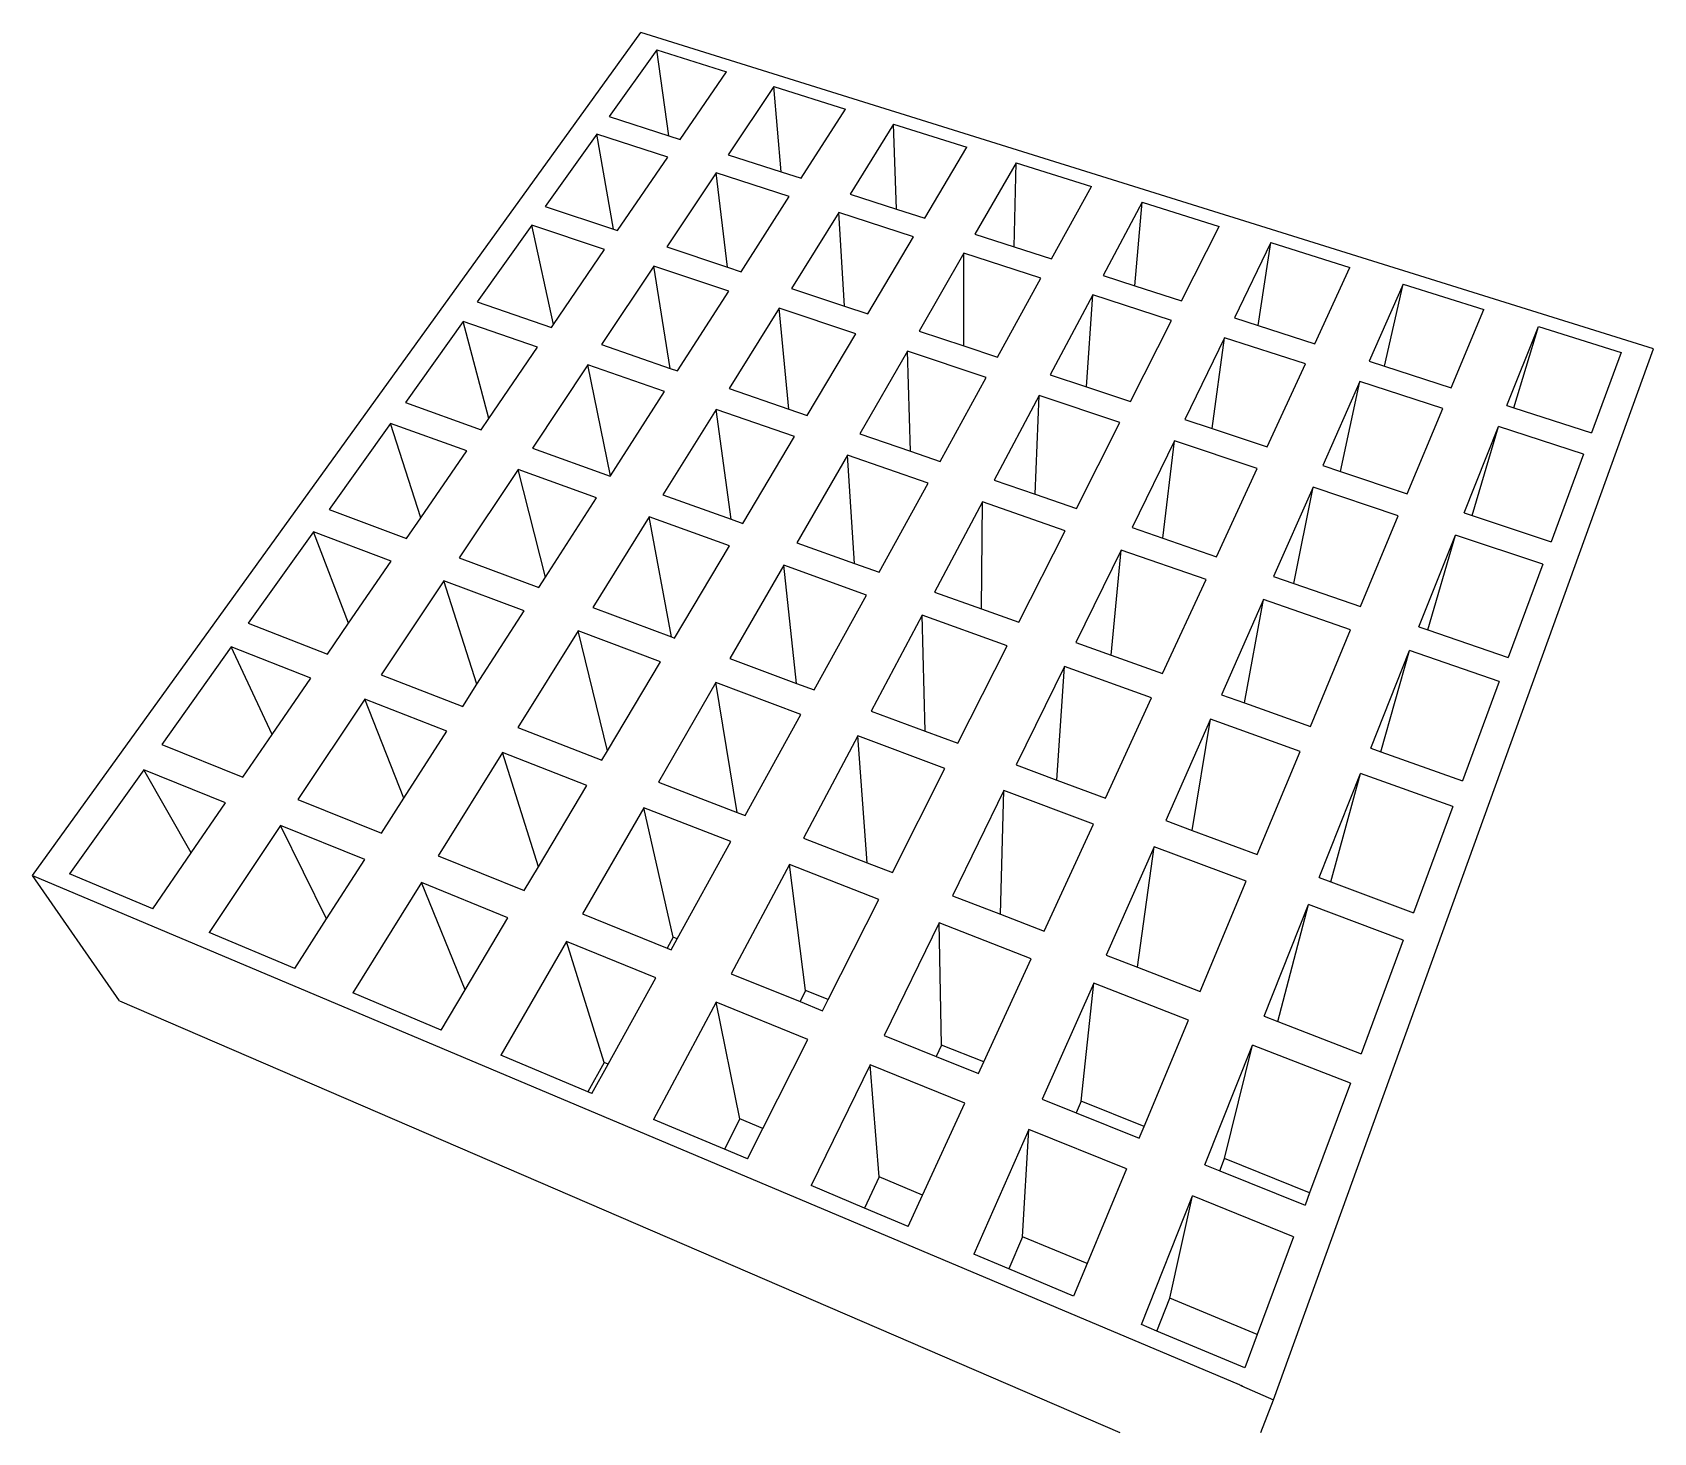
# Model space of a CAD drawing. Extents: x -9.1 to 6.7, y -7.4 to 6.3.
import ezdxf

# ---------------------------------------------------------------- set-up
doc = ezdxf.new("R2010")
doc.units = 0
doc.layers.get('0').update_dxf_attribs({"linetype": 'CONTINUOUS'})

msp = doc.modelspace()

# ---------------------------------------------------------------- linework, layer by layer
for p, q in [((-9.107, -1.992), (-3.159, 6.25)), ((6.742, 3.156), (-3.159, 6.25)), ((-3.004, 6.079), (-3.469, 5.428)), ((-2.885, 5.24), (-3.004, 6.079)), ((-3.004, 6.079), (-2.321, 5.865)), ((-2.774, 5.204), (-2.321, 5.865)), ((-1.86, 5.72), (-2.305, 5.053)), ((-1.786, 4.886), (-1.86, 5.72)), ((-1.86, 5.72), (-1.16, 5.501)), ((-3.469, 5.428), (-2.885, 5.24)), ((-1.593, 4.824), (-1.16, 5.501)), ((-3.591, 5.256), (-4.095, 4.549)), ((-3.427, 4.326), (-3.591, 5.256)), ((-2.894, 5.03), (-3.591, 5.256)), ((-2.885, 5.24), (-2.774, 5.204)), ((-0.688, 5.352), (-1.113, 4.67)), ((-0.66, 4.524), (-0.688, 5.352)), ((-0.688, 5.352), (0.029, 5.127)), ((-0.384, 4.435), (0.029, 5.127)), ((-3.386, 4.313), (-2.894, 5.03)), ((-2.305, 5.053), (-1.786, 4.886)), ((0.511, 4.976), (0.107, 4.277)), ((0.49, 4.153), (0.511, 4.976)), ((0.511, 4.976), (1.247, 4.745)), ((-2.423, 4.877), (-2.906, 4.153)), ((-2.311, 3.955), (-2.423, 4.877)), ((-1.708, 4.645), (-2.423, 4.877)), ((-1.786, 4.886), (-1.593, 4.824)), ((-2.179, 3.911), (-1.708, 4.645)), ((-1.113, 4.67), (-0.66, 4.524)), ((0.856, 4.036), (1.247, 4.745)), ((-4.095, 4.549), (-3.427, 4.326)), ((-1.225, 4.489), (-1.687, 3.747)), ((-1.168, 3.574), (-1.225, 4.489)), ((-0.493, 4.251), (-1.225, 4.489)), ((-0.66, 4.524), (-0.384, 4.435)), ((1.742, 4.59), (1.36, 3.873)), ((1.67, 3.774), (1.742, 4.59)), ((1.742, 4.59), (2.494, 4.354)), ((-4.225, 4.366), (-4.759, 3.617)), ((-4.014, 3.396), (-4.225, 4.366)), ((-3.513, 4.127), (-4.225, 4.366)), ((-3.427, 4.326), (-3.386, 4.313)), ((2.126, 3.627), (2.494, 4.354)), ((-4.014, 3.396), (-3.513, 4.127)), ((-2.906, 4.153), (-2.311, 3.955)), ((-0.941, 3.498), (-0.493, 4.251)), ((0.107, 4.277), (0.49, 4.153)), ((0.49, 4.153), (0.856, 4.036)), ((3.001, 4.195), (2.643, 3.46)), ((2.875, 3.385), (3.001, 4.195)), ((3.001, 4.195), (3.772, 3.953)), ((-3.032, 3.966), (-3.544, 3.198)), ((-2.873, 2.966), (-3.032, 3.966)), ((-2.3, 3.72), (-3.032, 3.966)), ((0, 4.092), (-0.439, 3.331)), ((0, 3.185), (0, 4.092)), ((0.752, 3.848), (0, 4.092)), ((-2.311, 3.955), (-2.179, 3.911)), ((0.327, 3.076), (0.752, 3.848)), ((1.36, 3.873), (1.67, 3.774)), ((3.429, 3.207), (3.772, 3.953)), ((-2.8, 2.941), (-2.3, 3.72)), ((-1.687, 3.747), (-1.168, 3.574)), ((1.259, 3.684), (0.844, 2.904)), ((1.199, 2.785), (1.259, 3.684)), ((2.029, 3.434), (1.259, 3.684)), ((1.67, 3.774), (2.126, 3.627)), ((4.293, 3.789), (3.96, 3.036)), ((4.111, 2.988), (4.293, 3.789)), ((4.293, 3.789), (5.082, 3.542)), ((-4.759, 3.617), (-4.034, 3.367)), ((-1.807, 3.555), (-2.297, 2.768)), ((-1.711, 2.566), (-1.807, 3.555)), ((-1.057, 3.303), (-1.807, 3.555)), ((-1.168, 3.574), (-0.941, 3.498)), ((4.764, 2.777), (5.082, 3.542)), ((-4.896, 3.425), (-5.461, 2.631)), ((-4.645, 2.476), (-4.896, 3.425)), ((-4.168, 3.172), (-4.896, 3.425)), ((-4.034, 3.367), (-4.014, 3.396)), ((-0.439, 3.331), (0, 3.185)), ((1.628, 2.642), (2.029, 3.434)), ((2.643, 3.46), (2.875, 3.385)), ((2.875, 3.385), (3.429, 3.207)), ((5.308, 2.602), (5.615, 3.374)), ((5.374, 2.581), (5.615, 3.374)), ((5.615, 3.374), (6.425, 3.12)), ((-4.645, 2.476), (-4.168, 3.172)), ((-3.544, 3.198), (-2.873, 2.966)), ((-1.533, 2.504), (-1.057, 3.303)), ((0, 3.185), (0.327, 3.076)), ((2.548, 3.266), (2.158, 2.466)), ((2.425, 2.377), (2.548, 3.266)), ((3.338, 3.01), (2.548, 3.266)), ((-0.553, 3.134), (-1.019, 2.327)), ((-0.523, 2.156), (-0.553, 3.134)), ((0.217, 2.876), (-0.553, 3.134)), ((3.025, -7.116), (6.742, 3.156)), ((3.96, 3.036), (4.111, 2.988)), ((6.425, 3.12), (6.134, 2.336)), ((-3.676, 3.001), (-4.219, 2.187)), ((-3.456, 1.917), (-3.676, 3.001)), ((-2.928, 2.741), (-3.676, 3.001)), ((-2.873, 2.966), (-2.8, 2.941)), ((-0.234, 2.056), (0.217, 2.876)), ((0.844, 2.904), (1.199, 2.785)), ((2.963, 2.198), (3.338, 3.01)), ((4.111, 2.988), (4.764, 2.777)), ((-3.456, 1.917), (-2.928, 2.741)), ((-2.297, 2.768), (-1.711, 2.566)), ((0.736, 2.702), (0.295, 1.874)), ((0.696, 1.735), (0.736, 2.702)), ((1.525, 2.437), (0.736, 2.702)), ((1.199, 2.785), (1.628, 2.642)), ((3.871, 2.837), (3.508, 2.016)), ((3.682, 1.958), (3.871, 2.837)), ((4.68, 2.575), (3.871, 2.837)), ((-5.461, 2.631), (-4.72, 2.366)), ((-2.423, 2.565), (-2.943, 1.73)), ((-2.276, 1.491), (-2.423, 2.565)), ((-1.656, 2.299), (-2.423, 2.565)), ((-1.711, 2.566), (-1.533, 2.504)), ((4.333, 1.741), (4.68, 2.575)), ((5.308, 2.602), (5.374, 2.581)), ((5.374, 2.581), (6.134, 2.336)), ((-5.607, 2.427), (-6.206, 1.586)), ((-5.311, 1.504), (-5.607, 2.427)), ((-4.862, 2.159), (-5.607, 2.427)), ((-4.72, 2.366), (-4.645, 2.476)), ((1.099, 1.596), (1.525, 2.437)), ((2.158, 2.466), (2.425, 2.377)), ((4.891, 1.554), (5.227, 2.398)), ((4.967, 1.529), (5.227, 2.398)), ((6.057, 2.128), (5.227, 2.398)), ((-2.161, 1.45), (-1.656, 2.299)), ((-1.019, 2.327), (-0.523, 2.156)), ((2.057, 2.259), (1.643, 1.409)), ((1.944, 1.305), (2.057, 2.259)), ((2.866, 1.987), (2.057, 2.259)), ((2.425, 2.377), (2.963, 2.198)), ((-5.311, 1.504), (-4.862, 2.159)), ((-4.219, 2.187), (-3.458, 1.914)), ((-1.139, 2.119), (-1.635, 1.262)), ((-1.069, 1.059), (-1.139, 2.119)), ((-0.351, 1.845), (-1.139, 2.119)), ((-0.523, 2.156), (-0.234, 2.056)), ((6.057, 2.128), (5.74, 1.272)), ((-4.359, 1.977), (-4.936, 1.113)), ((-4.09, 0.926), (-4.359, 1.977)), ((-3.594, 1.702), (-4.359, 1.977)), ((-3.458, 1.914), (-3.456, 1.917)), ((2.468, 1.124), (2.866, 1.987)), ((3.508, 2.016), (3.682, 1.958)), ((3.682, 1.958), (4.333, 1.741)), ((-0.83, 0.974), (-0.351, 1.845)), ((0.295, 1.874), (0.696, 1.735)), ((3.414, 1.804), (3.027, 0.931)), ((3.224, 0.863), (3.414, 1.804)), ((4.244, 1.525), (3.414, 1.804)), ((-6.206, 1.586), (-5.449, 1.304)), ((-4.09, 0.926), (-3.594, 1.702)), ((-2.943, 1.73), (-2.276, 1.491)), ((0.181, 1.66), (-0.288, 0.78)), ((0.17, 0.616), (0.181, 1.66)), ((0.99, 1.379), (0.181, 1.66)), ((0.696, 1.735), (1.099, 1.596)), ((-5.449, 1.304), (-5.311, 1.504)), ((-3.077, 1.515), (-3.63, 0.628)), ((-2.86, 0.342), (-3.077, 1.515)), ((-2.291, 1.232), (-3.077, 1.515)), ((-2.276, 1.491), (-2.161, 1.45)), ((3.875, 0.638), (4.244, 1.525)), ((4.891, 1.554), (4.967, 1.529)), ((4.967, 1.529), (5.74, 1.272)), ((-6.361, 1.369), (-6.999, 0.474)), ((-6.016, 0.476), (-6.361, 1.369)), ((-5.6, 1.083), (-6.361, 1.369)), ((0.537, 0.484), (0.99, 1.379)), ((1.643, 1.409), (1.944, 1.305)), ((1.944, 1.305), (2.468, 1.124)), ((4.448, 0.441), (4.805, 1.337)), ((4.534, 0.411), (4.805, 1.337)), ((5.658, 1.051), (4.805, 1.337)), ((-4.936, 1.113), (-4.156, 0.824)), ((-2.829, 0.33), (-2.291, 1.232)), ((-1.635, 1.262), (-1.069, 1.059)), ((1.536, 1.189), (1.094, 0.285)), ((1.439, 0.162), (1.536, 1.189)), ((2.366, 0.901), (1.536, 1.189)), ((-6.016, 0.476), (-5.6, 1.083)), ((-1.762, 1.041), (-2.289, 0.129)), ((-1.636, -0.113), (-1.762, 1.041)), ((-0.954, 0.75), (-1.762, 1.041)), ((-1.069, 1.059), (-0.83, 0.974)), ((5.658, 1.051), (5.32, 0.14)), ((-5.085, 0.89), (-5.699, -0.029)), ((-4.762, -0.122), (-5.085, 0.89)), ((-4.301, 0.597), (-5.085, 0.89)), ((-4.156, 0.824), (-4.09, 0.926)), ((1.942, -0.018), (2.366, 0.901)), ((3.027, 0.931), (3.224, 0.863)), ((3.224, 0.863), (3.875, 0.638)), ((-1.464, -0.177), (-0.954, 0.75)), ((-0.288, 0.78), (0.17, 0.616)), ((2.928, 0.706), (2.516, -0.224)), ((2.741, -0.304), (2.928, 0.706)), ((3.78, 0.41), (2.928, 0.706)), ((-6.224, 0.174), (-6.016, 0.476)), ((-4.762, -0.122), (-4.301, 0.597)), ((-3.63, 0.628), (-2.86, 0.342)), ((-0.409, 0.553), (-0.908, -0.384)), ((-0.379, -0.58), (-0.409, 0.553)), ((0.421, 0.254), (-0.409, 0.553)), ((0.17, 0.616), (0.537, 0.484)), ((-6.999, 0.474), (-6.224, 0.174)), ((-3.772, 0.399), (-4.361, -0.546)), ((-3.486, -0.774), (-3.772, 0.399)), ((-2.967, 0.097), (-3.772, 0.399)), ((-2.86, 0.342), (-2.829, 0.33)), ((3.387, -0.535), (3.78, 0.41)), ((4.448, 0.441), (4.534, 0.411)), ((4.534, 0.411), (5.32, 0.14)), ((-7.163, 0.243), (-7.843, -0.711)), ((-6.763, -0.613), (-7.163, 0.243)), ((-6.384, -0.061), (-7.163, 0.243)), ((-0.061, -0.698), (0.421, 0.254)), ((1.094, 0.285), (1.439, 0.162)), ((1.439, 0.162), (1.942, -0.018)), ((3.976, -0.746), (4.356, 0.209)), ((4.074, -0.781), (4.356, 0.209)), ((5.233, -0.095), (4.356, 0.209)), ((-3.486, -0.774), (-2.967, 0.097)), ((-2.289, 0.129), (-1.636, -0.113)), ((0.981, 0.052), (0.511, -0.911)), ((0.909, -1.059), (0.981, 0.052)), ((1.833, -0.255), (0.981, 0.052)), ((-6.763, -0.613), (-6.384, -0.061)), ((-5.699, -0.029), (-4.9, -0.338)), ((-4.9, -0.338), (-4.762, -0.122)), ((-2.425, -0.106), (-2.986, -1.078)), ((-2.219, -1.374), (-2.425, -0.106)), ((-1.596, -0.416), (-2.425, -0.106)), ((-1.636, -0.113), (-1.464, -0.177)), ((5.233, -0.095), (4.872, -1.067)), ((-5.857, -0.266), (-6.512, -1.247)), ((-5.475, -1.234), (-5.857, -0.266)), ((-5.055, -0.579), (-5.857, -0.266)), ((1.382, -1.235), (1.833, -0.255)), ((2.516, -0.224), (2.741, -0.304)), ((2.741, -0.304), (3.387, -0.535)), ((-2.14, -1.405), (-1.596, -0.416)), ((-0.908, -0.384), (-0.379, -0.58)), ((2.41, -0.463), (1.972, -1.454)), ((2.231, -1.55), (2.41, -0.463)), ((3.285, -0.779), (2.41, -0.463)), ((-7.049, -1.03), (-6.763, -0.613)), ((-5.475, -1.234), (-5.055, -0.579)), ((-4.361, -0.546), (-3.54, -0.864)), ((-1.037, -0.626), (-1.569, -1.626)), ((-0.948, -1.866), (-1.037, -0.626)), ((-0.186, -0.945), (-1.037, -0.626)), ((-0.379, -0.58), (-0.061, -0.698)), ((-7.843, -0.711), (-7.049, -1.03)), ((-4.513, -0.79), (-5.141, -1.799)), ((-4.161, -1.906), (-4.513, -0.79)), ((-3.688, -1.112), (-4.513, -0.79)), ((-3.54, -0.864), (-3.486, -0.774)), ((2.866, -1.787), (3.285, -0.779)), ((3.976, -0.746), (4.074, -0.781)), ((4.074, -0.781), (4.872, -1.067)), ((-0.7, -1.962), (-0.186, -0.945)), ((0.511, -0.911), (0.909, -1.059)), ((-8.019, -0.958), (-8.744, -1.975)), ((-7.557, -1.771), (-8.019, -0.958)), ((-7.221, -1.281), (-8.019, -0.958)), ((-2.986, -1.078), (-2.219, -1.374)), ((0.909, -1.059), (1.382, -1.235)), ((3.472, -2.012), (3.878, -0.993)), ((3.586, -2.054), (3.878, -0.993)), ((4.779, -1.318), (3.878, -0.993)), ((-6.512, -1.247), (-5.694, -1.576)), ((-5.694, -1.576), (-5.475, -1.234)), ((-4.161, -1.906), (-3.688, -1.112)), ((0.39, -1.16), (-0.112, -2.189)), ((0.356, -2.37), (0.39, -1.16)), ((1.265, -1.488), (0.39, -1.16)), ((-7.557, -1.771), (-7.221, -1.281)), ((-3.131, -1.329), (-3.731, -2.367)), ((-2.843, -2.595), (-3.131, -1.329)), ((-2.281, -1.66), (-3.131, -1.329)), ((-2.219, -1.374), (-2.14, -1.405)), ((4.779, -1.318), (4.395, -2.355)), ((-6.681, -1.501), (-7.381, -2.548)), ((-6.231, -2.415), (-6.681, -1.501)), ((-5.859, -1.835), (-6.681, -1.501)), ((0.783, -2.535), (1.265, -1.488)), ((1.972, -1.454), (2.231, -1.55)), ((2.231, -1.55), (2.866, -1.787)), ((-2.804, -2.611), (-2.281, -1.66)), ((-1.569, -1.626), (-0.948, -1.866)), ((1.858, -1.71), (1.389, -2.77)), ((1.695, -2.888), (1.858, -1.71)), ((2.758, -2.047), (1.858, -1.71)), ((-7.931, -2.317), (-7.557, -1.771)), ((-6.231, -2.415), (-5.859, -1.835)), ((-5.141, -1.799), (-4.299, -2.138)), ((-1.707, -1.884), (-2.276, -2.953)), ((-1.548, -3.115), (-1.707, -1.884)), ((-0.833, -2.225), (-1.707, -1.884)), ((-0.948, -1.866), (-0.7, -1.962)), ((-8.256, -3.217), (-9.107, -1.992)), ((-9.107, -1.992), (2.691, -6.967)), ((-7.931, -2.317), (-8.744, -1.975)), ((-4.299, -2.138), (-4.161, -1.906)), ((2.31, -3.125), (2.758, -2.047)), ((3.472, -2.012), (3.586, -2.054)), ((3.586, -2.054), (4.395, -2.355)), ((-5.304, -2.061), (-5.975, -3.139)), ((-4.877, -3.108), (-5.304, -2.061)), ((-4.458, -2.404), (-5.304, -2.061)), ((-0.112, -2.189), (0.356, -2.37)), ((-3.731, -2.367), (-2.901, -2.701)), ((-1.328, -3.203), (-0.833, -2.225)), ((0.356, -2.37), (0.783, -2.535)), ((2.934, -3.367), (3.368, -2.276)), ((3.067, -3.418), (3.368, -2.276)), ((4.295, -2.623), (3.368, -2.276)), ((-6.543, -2.901), (-6.231, -2.415)), ((-4.877, -3.108), (-4.458, -2.404)), ((-0.242, -2.455), (-0.779, -3.556)), ((-0.219, -3.649), (-0.242, -2.455)), ((0.658, -2.806), (-0.242, -2.455)), ((-6.543, -2.901), (-7.381, -2.548)), ((-3.887, -2.636), (-4.529, -3.748)), ((-3.518, -3.818), (-3.887, -2.636)), ((-3.014, -2.991), (-3.887, -2.636)), ((-2.843, -2.595), (-2.901, -2.701)), ((-2.863, -2.717), (-2.804, -2.611)), ((-2.804, -2.611), (-2.843, -2.595)), ((4.295, -2.623), (3.883, -3.734)), ((-2.901, -2.701), (-2.863, -2.717)), ((0.193, -3.814), (0.658, -2.806)), ((1.389, -2.77), (1.695, -2.888)), ((-3.478, -3.834), (-3.014, -2.991)), ((-2.276, -2.953), (-1.603, -3.224)), ((1.695, -2.888), (2.31, -3.125)), ((-5.112, -3.502), (-5.975, -3.139)), ((-5.112, -3.502), (-4.877, -3.108)), ((-1.548, -3.115), (-1.603, -3.224)), ((-1.328, -3.203), (-1.548, -3.115)), ((1.268, -3.043), (0.765, -4.178)), ((1.146, -4.197), (1.268, -3.043)), ((2.194, -3.404), (1.268, -3.043)), ((-8.256, -3.217), (1.523, -7.437)), ((-2.424, -3.23), (-3.034, -4.376)), ((-2.191, -4.371), (-2.424, -3.23)), ((-1.526, -3.595), (-2.424, -3.23)), ((-1.603, -3.224), (-1.383, -3.313)), ((-1.383, -3.313), (-1.328, -3.203)), ((1.762, -4.444), (2.194, -3.404)), ((2.934, -3.367), (3.067, -3.418)), ((3.067, -3.418), (3.883, -3.734)), ((-1.966, -4.464), (-1.526, -3.595)), ((-0.779, -3.556), (-0.272, -3.76)), ((-3.677, -4.106), (-4.529, -3.748)), ((-0.219, -3.649), (-0.272, -3.76)), ((-0.272, -3.76), (0.141, -3.927)), ((0.193, -3.814), (-0.219, -3.649)), ((2.356, -4.819), (2.821, -3.649)), ((2.547, -4.759), (2.821, -3.649)), ((3.777, -4.021), (2.821, -3.649)), ((-3.518, -3.818), (-3.677, -4.106)), ((-3.637, -4.122), (-3.478, -3.834)), ((-3.478, -3.834), (-3.518, -3.818)), ((-0.918, -3.842), (-1.495, -5.023)), ((-0.829, -4.938), (-0.918, -3.842)), ((0.007, -4.218), (-0.918, -3.842)), ((0.141, -3.927), (0.193, -3.814)), ((-3.637, -4.122), (-3.677, -4.106)), ((3.777, -4.021), (3.379, -5.093)), ((-0.406, -5.115), (0.007, -4.218)), ((0.765, -4.178), (1.097, -4.312)), ((1.146, -4.197), (1.097, -4.312)), ((1.762, -4.444), (1.146, -4.197)), ((-2.343, -4.667), (-3.034, -4.376)), ((-2.191, -4.371), (-2.343, -4.667)), ((-1.966, -4.464), (-2.191, -4.371)), ((1.097, -4.312), (1.713, -4.56)), ((-2.116, -4.762), (-1.966, -4.464)), ((0.635, -4.473), (0.095, -5.692)), ((0.572, -5.522), (0.635, -4.473)), ((1.588, -4.86), (0.635, -4.473)), ((1.713, -4.56), (1.762, -4.444)), ((-2.116, -4.762), (-2.343, -4.667)), ((1.588, -4.86), (1.204, -5.785)), ((2.356, -4.819), (2.501, -4.877)), ((2.501, -4.877), (2.547, -4.759)), ((2.501, -4.877), (3.335, -5.213)), ((3.379, -5.093), (2.547, -4.759)), ((-0.973, -5.243), (-1.495, -5.023)), ((-0.829, -4.938), (-0.973, -5.243)), ((-0.406, -5.115), (-0.829, -4.938)), ((-0.547, -5.421), (-0.406, -5.115)), ((1.734, -6.381), (2.235, -5.123)), ((2.011, -6.122), (2.235, -5.123)), ((3.22, -5.523), (2.235, -5.123)), ((3.379, -5.093), (3.335, -5.213)), ((-0.547, -5.421), (-0.973, -5.243)), ((0.572, -5.522), (0.437, -5.835)), ((1.204, -5.785), (0.572, -5.522)), ((3.22, -5.523), (2.866, -6.478)), ((0.437, -5.835), (0.095, -5.692)), ((1.072, -6.102), (0.437, -5.835)), ((1.204, -5.785), (1.072, -6.102)), ((1.884, -6.444), (2.011, -6.122)), ((2.866, -6.478), (2.011, -6.122)), ((1.884, -6.444), (1.734, -6.381)), ((2.744, -6.805), (1.884, -6.444)), ((2.866, -6.478), (2.744, -6.805)), ((2.691, -6.967), (2.692, -6.963)), ((2.691, -6.967), (2.713, -6.979)), ((2.715, -6.974), (2.713, -6.979)), ((2.713, -6.979), (3.025, -7.116)), ((2.903, -7.437), (3.025, -7.116))]:
    msp.add_line(p, q)

doc.saveas('drawing.dxf')
